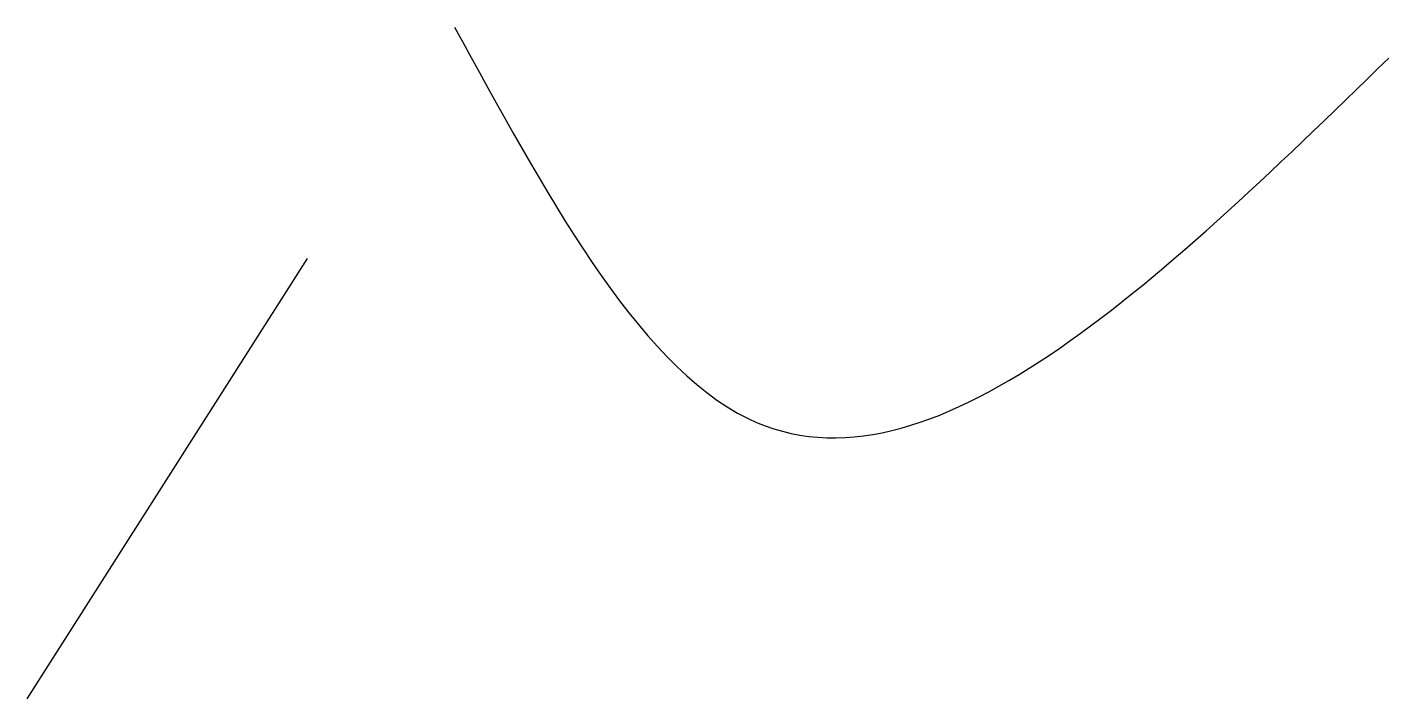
# Model space of a CAD drawing. Header units: millimetres. Extents: x 18 to 52, y 16 to 32.8.
import ezdxf

# ---------------------------------------------------------------- set-up
doc = ezdxf.new("R2010")
doc.units = ezdxf.units.MM
doc.layers.get('0').update_dxf_attribs({"lineweight": 25})

msp = doc.modelspace()

# ---------------------------------------------------------------- linework, layer by layer
msp.add_line((18, 16), (25, 27))
msp.add_open_spline([(28.673, 32.772), (30.872, 28.773), (36.895, 17.319), (46.247, 26.408), (52, 32)], degree=3, knots=[28.357985, 28.357985, 28.357985, 28.357985, 39.840023, 58.197583, 58.197583, 58.197583, 58.197583])

doc.saveas('drawing.dxf')
